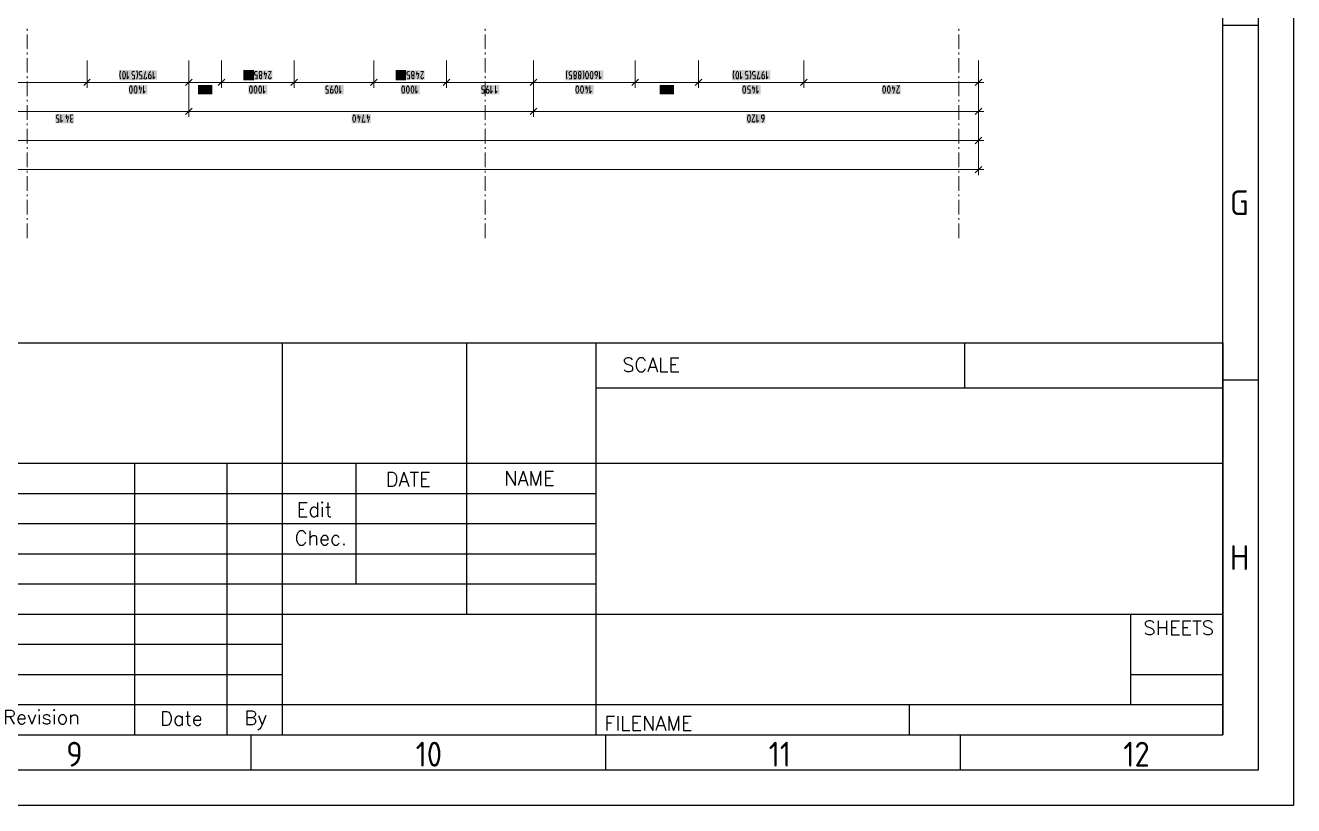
# Model space of a CAD drawing. Header units: millimetres. Extents: x 0 to 594, y 0 to 420.
# Drawn here: x 415.2 to 594, y 0 to 110 of the extents above; entities that cross this region are included whole.
import ezdxf
from ezdxf.enums import TextEntityAlignment as Align

# ---------------------------------------------------------------- set-up
doc = ezdxf.new("R2010")
doc.units = ezdxf.units.MM
doc.header["$LTSCALE"] = 8
for name, color, linetype in [('025', 1, 'Continuous'), ('035', 5, 'Continuous'), ('07', 7, 'Continuous'), ('PDF_Koty delkove', 7, 'Continuous'), ('PDF_Osy hlavni', 7, 'Continuous')]:
    doc.layers.add(name, color=color, linetype=linetype)
doc.styles.add('ISO Proportional', font='isocp.shx')
doc.styles.add('WD', font='romans.shx')

# ---------------------------------------------------------------- blocks, each defined once
blk = doc.blocks.new('IEC_border_a2')
at = {"layer": '035'}
for p, q in [((584, 10), (584, 410)), ((589, 109.96), (584.02, 109.96)), ((589, 59.96), (584.02, 59.96)), ((10, 10), (584, 10)), ((447, 10), (447, 5)), ((497, 10), (497, 5)), ((547, 10), (547, 5))]:
    blk.add_line(p, q, dxfattribs=at)
blk.add_lwpolyline([(0, 420), (594, 420), (594, 0), (0, 0)], close=True, dxfattribs=at)
at = {"layer": '07'}
blk.add_lwpolyline([(5, 415), (589, 415), (589, 5), (5, 5)], close=True, dxfattribs=at)
at = {"layer": '035', "style": 'ISO Proportional'}
for s, p in [('G', (585.02, 83.22)), ('H', (585.02, 33.22)), ('9', (420.96, 5.5)), ('10', (470.22, 5.5)), ('11', (519.99, 5.5)), ('12', (569.99, 5.5))]:
    blk.add_text(s, height=3.5, dxfattribs=at).set_placement(p)
blk = doc.blocks.new('IEC_tblock_a2')
at = {"layer": '035'}
for p, q in [((-106.6, 55.25), (-106.6, 17)), ((-36.4, 55.25), (-36.4, 48.88)), ((-88.4, 48.88), (0, 48.88)), ((-153.4, 38.25), (-153.4, 0)), ((-140.4, 38.25), (-140.4, 0)), ((-122.2, 38.25), (-122.2, 21.25)), ((-187.2, 34), (-88.4, 34)), ((-187.2, 29.75), (-88.4, 29.75)), ((-187.2, 25.5), (-88.4, 25.5)), ((-187.2, 21.25), (-88.4, 21.25)), ((-187.2, 17), (-132.6, 17)), ((-187.2, 12.75), (-132.6, 12.75)), ((-187.2, 8.5), (-132.6, 8.5)), ((-13, 8.5), (0, 8.5)), ((-187.2, 4.25), (0, 4.25)), ((-44.2, 4.25), (-44.2, 0))]:
    blk.add_line(p, q, dxfattribs=at)
at = {"layer": '07'}
for p, q in [((-187.2, 55.25), (0, 55.25)), ((-132.6, 55.25), (-132.6, 0)), ((-88.4, 55.25), (-88.4, 0)), ((0, 55.25), (0, 0)), ((-187.2, 38.25), (0, 38.25)), ((-132.6, 17), (0, 17)), ((-13, 17), (-13, 4.25)), ((-187.2, 0), (0, 0))]:
    blk.add_line(p, q, dxfattribs=at)
at = {"style": 'WD'}
for tag, p in [('SCALE', (-69.88, 51.07)), ('SH', (-8.74, 10.06)), ('FILENAME', (-68.15, 0.8))]:
    blk.add_attdef(tag, p, '', height=2, dxfattribs=at)
for tag, height, p in [('PROJDESC', 5, (-45.9, 29.2)), ('EDDATE', 2, (-114.97, 30.8)), ('EDBY', 2, (-98.02, 30.86)), ('CKDATE', 2, (-114.85, 26.58)), ('CKBY', 2, (-97.88, 26.3)), ('DWGDESC', 5, (-44.85, 19.72)), ('DWGNO', 3.5, (-48.54, 9.46))]:
    blk.add_attdef(tag, text='', height=height, dxfattribs=at).set_placement(p, align=Align.CENTER)
at = {"style": 'WD', "flags": 1}
blk.add_attdef('WD_TB', (-120.95, 11.91), '', height=2, dxfattribs=at)
at = {"layer": '025', "style": 'WD'}
for s, p in [('SCALE', (-80.57, 51.13)), ('NAME', (-97.74, 35.14)), ('Revision', (-166.53, 1.47)), ('Date', (-146.79, 1.28)), ('By', (-136.33, 1.37))]:
    blk.add_text(s, height=2, dxfattribs=at).set_placement(p, align=Align.CENTER)
for s, p in [('DATE', (-118, 35)), ('Edit', (-130.55, 30.72)), ('Chec.', (-130.82, 26.72)), ('SHEETS', (-11.17, 14.05)), ('FILENAME', (-87.18, 0.61))]:
    blk.add_text(s, height=2, dxfattribs=at).set_placement(p)

msp = doc.modelspace()

# ---------------------------------------------------------------- linework, layer by layer
at = {"layer": 'PDF_Koty delkove', "lineweight": 18}
for points in [[(423.89, 102.96), (423.89, 102.98), (423.89, 103.06), (423.89, 103.08), (423.89, 103.26), (423.89, 103.28), (423.89, 105.02)], [(438.24, 101.94), (438.24, 102.12), (438.24, 102.13), (438.24, 102.16), (438.24, 102.17), (438.24, 102.19), (438.24, 102.2), (438.24, 102.21), (438.24, 102.23), (438.24, 102.27), (438.24, 102.28), (438.24, 102.3), (438.24, 102.31), (438.24, 102.35), (438.24, 102.36), (438.24, 102.48), (438.24, 102.5), (438.24, 102.56), (438.24, 102.58), (438.24, 102.62), (438.24, 102.64), (438.24, 102.78), (438.24, 102.81), (438.24, 102.87), (438.24, 102.89), (438.24, 103.05), (438.24, 103.07), (438.24, 103.55), (438.24, 103.56), (438.24, 105.02)], [(442.86, 101.94), (442.86, 102.09), (442.86, 102.11), (442.86, 102.13), (442.86, 102.14), (442.86, 102.16), (442.86, 102.17), (442.86, 102.18), (442.86, 102.2), (442.86, 102.24), (442.86, 102.25), (442.86, 102.26), (442.86, 102.28), (442.86, 102.31), (442.86, 102.33), (442.86, 102.44), (442.86, 102.46), (442.86, 102.51), (442.86, 102.53), (442.86, 102.57), (442.86, 102.59), (442.86, 102.73), (442.86, 102.75), (442.86, 102.81), (442.86, 102.83), (442.86, 102.98), (442.86, 103), (442.86, 103.46), (442.86, 103.47), (442.86, 105.02)], [(453.11, 102.19), (453.11, 102.2), (453.11, 102.23), (453.11, 102.25), (453.11, 102.35), (453.11, 102.36), (453.11, 102.41), (453.11, 102.43), (453.11, 102.47), (453.11, 102.48), (453.11, 102.61), (453.11, 102.62), (453.11, 102.68), (453.11, 102.7), (453.11, 102.83), (453.11, 102.85), (453.11, 103.26), (453.11, 103.27), (453.11, 103.56), (453.11, 103.57), (453.11, 105.02)], [(464.33, 105.02), (464.33, 103.31), (464.33, 103.3), (464.33, 103.05), (464.33, 103.04), (464.33, 102.68), (464.33, 102.67), (464.33, 102.55), (464.33, 102.54), (464.33, 102.49), (464.33, 102.47), (464.33, 102.36), (464.33, 102.35), (464.33, 102.32), (464.33, 102.3), (464.33, 102.26), (464.33, 102.25), (464.33, 102.16), (464.33, 102.15), (464.33, 102.12), (464.33, 102.11), (464.33, 102.1), (464.33, 102.09), (464.33, 102.06), (464.33, 102.05), (464.33, 102.04), (464.33, 102.03), (464.33, 102.02), (464.33, 102.01), (464.33, 101.99), (464.33, 101.98), (464.33, 101.94), (464.33, 102.71)], [(474.58, 102.53), (474.58, 102.84), (474.58, 102.85), (474.58, 103.06), (474.58, 103.07), (474.58, 103.53), (474.58, 103.54), (474.58, 105.02)], [(486.83, 101.94), (486.83, 101.95), (486.83, 101.95), (486.83, 101.96), (486.83, 101.98), (486.83, 101.99), (486.83, 102.05), (486.83, 102.06), (486.83, 102.08), (486.83, 102.1), (486.83, 102.12), (486.83, 102.13), (486.83, 102.2), (486.83, 102.21), (486.83, 102.25), (486.83, 102.26), (486.83, 102.34), (486.83, 102.35), (486.83, 102.6), (486.83, 102.6), (486.83, 102.78), (486.83, 102.79), (486.83, 103.16), (486.83, 103.16), (486.83, 105.02)], [(501.18, 103.41), (501.18, 105.02)], [(510.11, 101.94), (510.11, 101.95), (510.11, 101.96), (510.11, 102), (510.11, 102), (510.11, 102.14), (510.11, 102.14), (510.11, 102.24), (510.11, 102.25), (510.11, 102.45), (510.11, 102.45), (510.11, 102.94), (510.11, 102.98), (510.11, 105.02)], [(524.96, 101.94), (524.96, 102), (524.96, 102), (524.96, 102.23), (524.96, 102.25), (524.96, 102.96), (524.96, 103.1), (524.96, 105.02)], [(549.56, 101.94), (549.56, 105.02)], [(478.24, 101.94), (475.48, 101.94), (474.58, 101.94), (473.95, 101.94), (472.95, 101.94), (471.33, 101.94), (466.99, 101.94), (465.18, 101.94), (464.33, 101.94), (464.17, 101.94), (462.26, 101.94), (460.3, 101.94), (458.27, 101.94), (454.42, 101.94), (453.11, 101.94), (452.04, 101.94), (442.86, 101.94), (438.24, 101.94), (423.89, 101.94), (402.42, 101.94)], [(424.35, 102.4), (423.43, 101.48)], [(423.89, 101.94), (423.89, 102.19), (423.89, 102.21), (423.89, 102.24), (423.89, 102.26), (423.89, 102.27), (423.89, 102.29), (423.89, 102.3), (423.89, 102.32), (423.89, 102.37), (423.89, 102.39), (423.89, 102.4), (423.89, 102.42), (423.89, 102.45), (423.89, 102.48), (423.89, 102.61), (423.89, 102.63), (423.89, 102.69), (423.89, 102.72), (423.89, 102.77), (423.89, 102.79), (423.89, 102.96)], [(423.89, 102.71), (423.89, 101.94), (423.89, 101.17)], [(428.64, 102.45), (428.62, 102.49), (428.58, 102.56), (428.55, 102.66), (428.53, 102.8), (428.53, 103.14), (428.55, 103.31), (428.56, 103.41), (428.59, 103.48), (428.64, 103.55)], [(429.57, 103.48), (429.57, 102.45), (429.79, 102.73)], [(430.23, 103.24), (430.24, 103.31), (430.27, 103.38), (430.31, 103.43), (430.37, 103.46), (430.45, 103.48), (430.58, 103.48)], [(430.26, 102.45), (430.58, 102.45), (430.58, 102.93), (430.45, 102.93), (430.35, 102.97), (430.3, 103.02), (430.24, 103.1), (430.23, 103.17), (430.23, 103.24)], [(430.88, 103.55), (430.94, 103.48), (430.97, 103.41), (430.98, 103.31), (430.99, 103.14), (430.99, 102.8), (430.98, 102.66), (430.95, 102.56), (430.91, 102.49), (430.88, 102.45)], [(431.28, 102.45), (431.61, 102.45), (431.61, 102.93), (431.47, 102.93), (431.37, 102.97), (431.32, 103.02), (431.26, 103.1), (431.25, 103.17), (431.25, 103.24), (431.26, 103.31), (431.29, 103.38), (431.33, 103.43), (431.39, 103.46), (431.47, 103.48), (431.61, 103.48)], [(432.29, 102.66), (432.29, 102.45), (431.91, 102.45), (432.12, 103.48)], [(432.84, 103.48), (432.7, 103.31), (432.62, 103.14), (432.56, 102.9), (432.56, 102.66), (432.58, 102.59)], [(432.58, 102.59), (432.6, 102.54), (432.63, 102.51), (432.67, 102.47), (432.73, 102.45), (432.78, 102.45), (432.84, 102.47), (432.88, 102.51), (432.9, 102.54), (432.93, 102.59), (432.95, 102.66), (432.95, 102.8), (432.93, 102.86), (432.9, 102.93), (432.84, 102.98), (432.78, 103), (432.59, 103)], [(433.22, 103.48), (433.22, 102.45), (433.44, 102.73)], [(438.7, 102.4), (437.78, 101.48)], [(438.24, 102.71), (438.24, 101.94), (438.24, 101.17)], [(443.32, 102.4), (442.39, 101.48)], [(442.86, 102.71), (442.86, 101.94), (442.86, 101.17)], [(446.21, 102.45), (446.19, 102.49), (446.14, 102.56), (446.12, 102.66), (446.1, 102.8), (446.1, 103.14), (446.12, 103.31), (446.13, 103.41), (446.16, 103.48), (446.21, 103.55)], [(447.14, 103.55), (447.2, 103.48), (447.22, 103.41), (447.24, 103.31), (447.25, 103.14), (447.25, 102.8), (447.24, 102.66), (447.21, 102.56), (447.17, 102.49), (447.14, 102.45)], [(447.51, 103.17), (447.51, 103.24), (447.52, 103.31), (447.55, 103.38), (447.59, 103.43), (447.64, 103.46), (447.73, 103.48), (447.86, 103.48)], [(447.53, 102.45), (447.86, 102.45), (447.86, 102.93), (447.73, 102.93), (447.63, 102.97), (447.58, 103.02), (447.52, 103.1), (447.51, 103.17)], [(448.41, 102.93), (448.44, 102.91), (448.48, 102.86), (448.5, 102.8), (448.52, 102.73), (448.52, 102.66), (448.5, 102.59), (448.48, 102.52), (448.42, 102.47), (448.38, 102.45), (448.33, 102.45), (448.29, 102.47), (448.23, 102.52), (448.2, 102.59), (448.19, 102.66), (448.19, 102.73), (448.2, 102.8), (448.23, 102.86), (448.27, 102.91), (448.3, 102.93)], [(448.82, 103.21), (449.2, 103.21), (449.04, 102.45)], [(448.93, 103.48), (448.93, 102.97)], [(449.48, 103.48), (449.86, 103.48), (449.5, 102.8), (449.48, 102.73), (449.48, 102.62), (449.5, 102.56), (449.54, 102.51), (449.58, 102.47), (449.64, 102.45), (449.69, 102.45), (449.75, 102.47), (449.79, 102.51), (449.83, 102.56)], [(449.83, 102.56), (449.86, 102.66)], [(453.57, 102.4), (452.64, 101.48)], [(453.11, 102.71), (453.11, 101.94), (453.11, 101.17)], [(453.11, 101.94), (453.11, 102.04), (453.11, 102.05), (453.11, 102.07), (453.11, 102.08), (453.11, 102.1), (453.11, 102.11), (453.11, 102.12), (453.11, 102.13), (453.11, 102.17), (453.11, 102.18), (453.11, 102.19)], [(464.79, 102.4), (463.87, 101.48)], [(464.33, 101.94), (464.33, 101.17)], [(467.69, 102.45), (467.66, 102.49), (467.62, 102.56), (467.59, 102.66), (467.58, 102.8), (467.58, 103.14), (467.59, 103.31)], [(467.59, 103.31), (467.6, 103.41), (467.63, 103.48), (467.69, 103.55)], [(468.61, 103.55), (468.67, 103.48), (468.7, 103.41), (468.71, 103.31), (468.72, 103.14), (468.72, 102.8), (468.71, 102.66), (468.68, 102.56), (468.64, 102.49), (468.61, 102.45)], [(469.88, 102.93), (469.91, 102.91), (469.95, 102.86), (469.98, 102.8), (469.99, 102.73), (469.99, 102.66), (469.98, 102.59), (469.95, 102.52), (469.9, 102.47), (469.85, 102.45), (469.8, 102.45), (469.76, 102.47), (469.7, 102.52), (469.68, 102.59), (469.66, 102.66), (469.66, 102.73), (469.68, 102.8), (469.7, 102.86), (469.75, 102.91), (469.77, 102.93)], [(470.29, 103.21), (470.68, 103.21), (470.51, 102.45)], [(470.4, 103.48), (470.4, 102.97)], [(470.95, 103.48), (471.33, 103.48), (470.98, 102.8), (470.95, 102.73), (470.95, 102.62), (470.98, 102.56), (471.02, 102.51), (471.06, 102.47), (471.11, 102.45)], [(471.11, 102.45), (471.17, 102.45), (471.22, 102.47), (471.26, 102.51), (471.3, 102.56), (471.33, 102.66)], [(475.04, 102.4), (474.12, 101.48)], [(474.58, 102.71), (474.58, 101.94), (474.58, 101.17)], [(474.58, 101.94), (474.58, 101.95), (474.58, 101.96), (474.58, 101.97), (474.58, 101.98), (474.58, 101.98), (474.58, 101.99), (474.58, 102.02), (474.58, 102.03), (474.58, 102.04), (474.58, 102.05), (474.58, 102.07), (474.58, 102.08), (474.58, 102.16), (474.58, 102.17), (474.58, 102.2), (474.58, 102.22), (474.58, 102.24), (474.58, 102.26), (474.58, 102.35), (474.58, 102.36), (474.58, 102.41), (474.58, 102.42), (474.58, 102.52), (474.58, 102.53)], [(549.56, 101.94), (538.01, 101.94), (534.81, 101.94), (534.38, 101.94), (529.52, 101.94), (529.26, 101.94), (524.96, 101.94), (523.85, 101.94), (523.77, 101.94), (519.09, 101.94), (519.02, 101.94), (515.55, 101.94), (515.36, 101.94), (510.11, 101.94), (507.75, 101.94), (507.3, 101.94), (503.6, 101.94), (503.01, 101.94), (501.18, 101.94), (501.07, 101.94), (500.39, 101.94), (495.11, 101.94), (494.23, 101.94), (492.29, 101.94), (491.32, 101.94), (488.42, 101.94), (487.33, 101.94), (486.83, 101.94), (479.63, 101.94), (478.24, 101.94)], [(487.29, 102.4), (486.37, 101.48)], [(486.83, 102.71), (486.83, 101.94), (486.83, 101.17)], [(491.58, 102.45), (491.55, 102.49), (491.51, 102.56), (491.48, 102.66), (491.47, 102.8), (491.47, 103.14), (491.48, 103.31), (491.5, 103.41), (491.52, 103.48), (491.58, 103.55)], [(491.88, 102.45), (492.21, 102.45), (492.21, 102.93), (492.07, 102.93), (491.97, 102.97), (491.92, 103.02), (491.87, 103.1), (491.85, 103.17), (491.85, 103.24), (491.87, 103.31), (491.89, 103.38), (491.93, 103.43), (491.99, 103.46), (492.07, 103.48), (492.21, 103.48)], [(492.55, 102.59), (492.53, 102.66), (492.53, 102.73), (492.55, 102.8), (492.58, 102.86), (492.62, 102.91), (492.64, 102.93)], [(492.75, 102.93), (492.78, 102.91), (492.82, 102.86), (492.85, 102.8), (492.86, 102.73), (492.86, 102.66), (492.85, 102.59), (492.82, 102.52), (492.77, 102.47), (492.73, 102.45), (492.67, 102.45), (492.63, 102.47), (492.58, 102.52), (492.55, 102.59)], [(493.48, 102.86), (493.5, 102.8), (493.52, 102.73), (493.52, 102.66), (493.5, 102.59), (493.48, 102.52), (493.42, 102.47), (493.38, 102.45), (493.33, 102.45), (493.29, 102.47), (493.23, 102.52), (493.2, 102.59), (493.19, 102.66), (493.19, 102.73), (493.2, 102.8), (493.23, 102.86), (493.27, 102.91), (493.3, 102.93)], [(493.41, 102.93), (493.44, 102.91), (493.48, 102.86)], [(493.82, 103.55), (493.87, 103.48), (493.9, 103.41), (493.91, 103.31), (493.93, 103.14), (493.93, 102.8), (493.91, 102.66), (493.89, 102.56), (493.85, 102.49), (493.82, 102.45)], [(494.32, 102.47), (494.35, 102.45), (494.4, 102.45), (494.43, 102.47), (494.48, 102.54), (494.53, 102.64), (494.55, 102.76), (494.57, 102.86), (494.57, 103.07), (494.55, 103.17), (494.53, 103.29), (494.48, 103.39), (494.43, 103.46), (494.4, 103.48), (494.35, 103.48), (494.32, 103.46), (494.27, 103.39), (494.23, 103.29), (494.2, 103.17), (494.18, 103.07)], [(494.18, 103.07), (494.18, 102.86), (494.2, 102.76), (494.23, 102.64), (494.27, 102.54), (494.32, 102.47)], [(495.66, 102.93), (495.61, 102.95), (495.56, 102.98), (495.54, 103.02), (495.51, 103.07), (495.5, 103.14), (495.5, 103.27), (495.51, 103.34), (495.54, 103.39), (495.56, 103.43), (495.61, 103.46), (495.66, 103.48), (495.71, 103.48), (495.77, 103.46), (495.81, 103.43), (495.84, 103.39), (495.87, 103.34), (495.88, 103.27), (495.88, 103.03), (495.82, 102.8), (495.74, 102.62), (495.61, 102.45)], [(495.85, 102.93), (495.66, 102.93)], [(496.15, 103.48), (496.15, 102.45), (496.37, 102.73)], [(501.64, 102.4), (500.72, 101.48)], [(501.18, 101.94), (501.18, 101.95), (501.18, 101.95), (501.18, 101.97), (501.18, 101.98), (501.18, 102.03), (501.18, 102.04), (501.18, 102.06), (501.18, 102.07), (501.18, 102.13), (501.18, 102.14), (501.18, 102.32), (501.18, 102.32), (501.18, 102.45), (501.18, 102.45), (501.18, 102.72), (501.18, 102.73), (501.18, 103.36), (501.18, 103.41)], [(501.18, 102.71), (501.18, 101.94), (501.18, 101.17)], [(510.57, 102.4), (509.65, 101.48)], [(510.11, 102.71), (510.11, 101.94), (510.11, 101.17)], [(515.11, 102.45), (515.08, 102.49), (515.04, 102.56), (515.01, 102.66), (515, 102.8), (515, 103.14), (515.01, 103.31), (515.03, 103.41), (515.05, 103.48), (515.11, 103.55)], [(515.52, 102.47), (515.55, 102.45), (515.6, 102.45), (515.63, 102.47), (515.68, 102.54), (515.72, 102.64), (515.75, 102.76), (515.76, 102.86), (515.76, 103.07), (515.75, 103.17), (515.72, 103.29), (515.68, 103.39), (515.63, 103.46), (515.6, 103.48), (515.55, 103.48), (515.52, 103.46), (515.46, 103.39), (515.42, 103.29), (515.39, 103.17), (515.38, 103.07)], [(515.38, 103.07), (515.38, 102.86), (515.39, 102.76), (515.42, 102.64), (515.46, 102.54), (515.52, 102.47)], [(516.04, 103.48), (516.04, 102.45), (516.26, 102.73)], [(516.72, 102.45), (517.05, 102.45), (517.05, 102.93), (516.91, 102.93), (516.82, 102.97), (516.76, 103.02), (516.71, 103.1), (516.69, 103.17), (516.69, 103.24), (516.71, 103.31), (516.73, 103.38), (516.78, 103.43), (516.83, 103.46), (516.91, 103.48), (517.05, 103.48)], [(517.35, 103.55), (517.4, 103.48), (517.43, 103.41), (517.44, 103.31), (517.46, 103.14), (517.46, 102.8), (517.44, 102.66), (517.42, 102.56), (517.38, 102.49), (517.35, 102.45)], [(517.74, 102.45), (518.07, 102.45), (518.07, 102.93), (517.93, 102.93), (517.84, 102.97), (517.78, 103.02), (517.73, 103.1), (517.71, 103.17), (517.71, 103.24), (517.73, 103.31), (517.76, 103.38), (517.8, 103.43), (517.85, 103.46), (517.93, 103.48), (518.07, 103.48)], [(518.75, 102.66), (518.75, 102.45), (518.37, 102.45), (518.59, 103.48)], [(519.3, 103.48), (519.16, 103.31), (519.08, 103.14), (519.03, 102.9), (519.03, 102.66), (519.04, 102.59), (519.07, 102.54), (519.09, 102.51), (519.14, 102.47), (519.19, 102.45), (519.24, 102.45), (519.3, 102.47), (519.34, 102.51), (519.37, 102.54), (519.4, 102.59), (519.41, 102.66), (519.41, 102.8), (519.4, 102.86), (519.37, 102.93)], [(519.37, 102.93), (519.3, 102.98), (519.24, 103), (519.05, 103)], [(519.68, 103.48), (519.68, 102.45), (519.9, 102.73)], [(525.42, 102.4), (524.5, 101.48)], [(524.96, 102.71), (524.96, 101.94), (524.96, 101.17)], [(550.02, 102.4), (549.1, 101.48)], [(549.56, 102.71), (549.56, 101.94), (549.56, 101.17)], [(549.56, 101.94), (550.33, 101.94)], [(430.55, 101.02), (430.55, 100.81), (430.56, 100.71), (430.59, 100.59), (430.63, 100.49), (430.68, 100.42), (430.71, 100.4), (430.77, 100.4), (430.79, 100.42), (430.85, 100.49), (430.89, 100.59), (430.92, 100.71), (430.93, 100.81), (430.93, 101.02), (430.92, 101.12), (430.89, 101.24), (430.85, 101.34), (430.79, 101.41), (430.77, 101.43), (430.71, 101.43), (430.68, 101.41), (430.63, 101.34), (430.59, 101.24), (430.56, 101.12), (430.55, 101.02)], [(431.2, 101.16), (431.59, 101.16), (431.42, 100.4)], [(431.31, 101.43), (431.31, 100.92)], [(431.86, 101.43), (431.86, 100.4), (432.08, 100.68)], [(438.24, 97.85), (438.24, 101.73)], [(440.38, 100.4), (440.71, 100.4), (440.71, 100.88), (440.58, 100.88), (440.48, 100.92), (440.43, 100.97), (440.37, 101.05), (440.36, 101.12), (440.36, 101.19), (440.37, 101.26), (440.4, 101.33), (440.44, 101.38), (440.49, 101.41), (440.58, 101.43), (440.71, 101.43)], [(441.01, 101.16), (441.4, 101.16), (441.23, 100.4)], [(441.12, 101.43), (441.12, 100.92)], [(447.8, 100.59), (447.83, 100.71), (447.84, 100.81), (447.84, 101.02), (447.83, 101.12), (447.8, 101.24), (447.76, 101.34), (447.71, 101.41), (447.68, 101.43), (447.62, 101.43), (447.6, 101.41), (447.54, 101.34), (447.5, 101.24), (447.47, 101.12), (447.46, 101.02)], [(447.46, 101.02), (447.46, 100.81), (447.47, 100.71), (447.5, 100.59), (447.54, 100.49), (447.6, 100.42), (447.62, 100.4), (447.68, 100.4), (447.71, 100.42), (447.76, 100.49), (447.8, 100.59)], [(448.77, 101.43), (448.77, 100.4), (448.99, 100.68)], [(457.57, 100.4), (457.9, 100.4), (457.9, 100.88), (457.76, 100.88), (457.66, 100.92), (457.61, 100.97), (457.55, 101.05), (457.54, 101.12), (457.54, 101.19), (457.55, 101.26), (457.58, 101.33), (457.62, 101.38), (457.68, 101.41), (457.76, 101.43), (457.9, 101.43)], [(458.47, 101.43), (458.33, 101.26), (458.25, 101.09), (458.2, 100.85), (458.2, 100.61), (458.21, 100.54), (458.24, 100.49), (458.27, 100.46), (458.31, 100.42), (458.36, 100.4), (458.42, 100.4), (458.47, 100.42), (458.51, 100.46), (458.54, 100.49), (458.57, 100.54), (458.58, 100.61), (458.58, 100.75), (458.57, 100.81), (458.54, 100.88), (458.47, 100.93), (458.42, 100.95), (458.22, 100.95)], [(459.51, 101.43), (459.51, 100.4), (459.73, 100.68)], [(469.1, 100.4), (469.15, 100.4), (469.18, 100.42), (469.23, 100.49), (469.28, 100.59), (469.3, 100.71), (469.32, 100.81), (469.32, 101.02), (469.3, 101.12), (469.28, 101.24), (469.23, 101.34), (469.18, 101.41), (469.15, 101.43), (469.1, 101.43), (469.07, 101.41), (469.02, 101.34), (468.97, 101.24), (468.95, 101.12), (468.93, 101.02)], [(468.93, 101.02), (468.93, 100.81), (468.95, 100.71), (468.97, 100.59), (469.02, 100.49), (469.07, 100.42), (469.1, 100.4)], [(470.25, 101.43), (470.25, 100.4), (470.47, 100.68)], [(479.55, 100.4), (479.88, 100.4), (479.88, 100.88), (479.74, 100.88), (479.65, 100.92), (479.59, 100.97), (479.54, 101.05), (479.53, 101.12), (479.53, 101.19), (479.54, 101.26), (479.57, 101.33), (479.61, 101.38), (479.66, 101.41), (479.74, 101.43), (479.88, 101.43)], [(480.46, 101.43), (480.32, 101.26), (480.24, 101.09), (480.18, 100.85), (480.18, 100.61), (480.2, 100.54), (480.22, 100.49), (480.25, 100.46), (480.29, 100.42), (480.35, 100.4), (480.4, 100.4), (480.46, 100.42), (480.5, 100.46), (480.52, 100.49), (480.55, 100.54), (480.57, 100.61), (480.57, 100.75), (480.55, 100.81)], [(480.55, 100.81), (480.52, 100.88), (480.46, 100.93), (480.4, 100.95), (480.21, 100.95)], [(480.84, 101.43), (480.84, 100.4), (481.06, 100.68)], [(481.5, 101.43), (481.5, 100.4), (481.72, 100.68)], [(486.83, 97.85), (486.83, 101.73)], [(493.48, 100.81), (493.5, 100.71), (493.52, 100.59), (493.56, 100.49), (493.62, 100.42), (493.65, 100.4), (493.7, 100.4), (493.73, 100.42), (493.78, 100.49), (493.82, 100.59), (493.85, 100.71), (493.87, 100.81), (493.87, 101.02), (493.85, 101.12), (493.82, 101.24), (493.78, 101.34), (493.73, 101.41), (493.7, 101.43), (493.65, 101.43), (493.62, 101.41), (493.56, 101.34), (493.52, 101.24), (493.5, 101.12), (493.48, 101.02)], [(493.48, 101.02), (493.48, 100.81)], [(494.14, 101.16), (494.52, 101.16), (494.36, 100.4)], [(494.25, 101.43), (494.25, 100.92)], [(494.8, 101.43), (494.8, 100.4), (495.01, 100.68)], [(505.83, 100.61), (505.83, 100.4), (505.45, 100.4), (505.67, 101.43)], [(506.42, 100.81), (506.45, 100.75), (506.46, 100.68), (506.46, 100.61), (506.45, 100.54), (506.42, 100.47), (506.37, 100.42), (506.33, 100.4), (506.27, 100.4), (506.23, 100.42), (506.18, 100.47), (506.15, 100.54), (506.13, 100.61), (506.13, 100.68), (506.15, 100.75), (506.18, 100.81), (506.22, 100.86), (506.24, 100.88)], [(506.35, 100.88), (506.38, 100.86), (506.42, 100.81)], [(517.01, 101.19), (517.03, 101.26), (517.05, 101.33), (517.09, 101.38), (517.15, 101.41), (517.23, 101.43), (517.37, 101.43)], [(517.04, 100.4), (517.37, 100.4), (517.37, 100.88), (517.23, 100.88), (517.13, 100.92), (517.08, 100.97), (517.03, 101.05), (517.01, 101.12), (517.01, 101.19)], [(517.67, 101.16), (518.05, 101.16), (517.89, 100.4)], [(517.78, 101.43), (517.78, 100.92)], [(518.33, 101.43), (518.33, 100.4), (518.54, 100.68)], [(536.74, 101.02), (536.74, 100.81), (536.75, 100.71), (536.78, 100.59), (536.82, 100.49), (536.87, 100.42), (536.9, 100.4), (536.95, 100.4), (536.98, 100.42), (537.04, 100.49), (537.08, 100.59), (537.11, 100.71), (537.12, 100.81), (537.12, 101.02), (537.11, 101.12), (537.08, 101.24), (537.04, 101.34), (536.98, 101.41), (536.95, 101.43), (536.9, 101.43), (536.87, 101.41), (536.82, 101.34), (536.78, 101.24), (536.75, 101.12), (536.74, 101.02)], [(537.39, 101.16), (537.78, 101.16), (537.61, 100.4)], [(537.5, 101.43), (537.5, 100.92)], [(538.05, 101.43), (538.43, 101.43), (538.08, 100.75), (538.05, 100.68), (538.05, 100.57), (538.08, 100.51), (538.12, 100.46), (538.16, 100.42), (538.21, 100.4), (538.27, 100.4), (538.32, 100.42), (538.37, 100.46), (538.41, 100.51), (538.43, 100.61)], [(549.56, 97.85), (549.56, 101.73)], [(438.24, 98.62), (438.24, 97.85), (438.24, 97.08)], [(486.83, 98.62), (486.83, 97.85), (486.83, 97.08)], [(550.33, 93.74), (549.56, 93.74), (549.56, 98.65)], [(549.56, 98.62), (549.56, 97.85), (549.56, 97.08)], [(550.33, 89.64), (549.56, 89.64), (549.56, 98.59)], [(549.56, 97.85), (518.99, 97.85), (486.83, 97.85), (438.24, 97.85), (403.24, 97.85), (371.46, 97.85), (330.26, 97.85), (298.49, 97.85), (274.09, 97.85), (242.32, 97.85), (201.11, 97.85), (169.34, 97.85), (140.38, 97.85), (119.96, 97.85), (114.47, 97.85), (80.88, 97.85), (65.97, 97.85)], [(419.59, 96.31), (419.92, 96.31), (419.92, 96.79), (419.78, 96.79), (419.69, 96.82), (419.63, 96.87), (419.58, 96.96), (419.56, 97.03), (419.56, 97.1), (419.58, 97.16), (419.6, 97.23), (419.65, 97.28), (419.7, 97.32), (419.78, 97.34), (419.92, 97.34)], [(420.22, 97.34), (420.22, 96.31), (420.44, 96.58)], [(420.88, 97.06), (421.26, 97.06), (421.1, 96.31)], [(420.99, 97.34), (420.99, 96.82)], [(421.89, 97.34), (421.7, 97.34), (421.63, 97.3), (421.58, 97.25), (421.55, 97.16), (421.53, 97.1), (421.53, 97.03), (421.55, 96.94), (421.58, 96.87), (421.63, 96.82), (421.73, 96.79)], [(421.89, 96.31), (421.73, 96.31), (421.67, 96.33), (421.62, 96.36), (421.59, 96.41), (421.56, 96.52), (421.56, 96.58), (421.59, 96.69), (421.64, 96.75), (421.73, 96.79), (421.84, 96.79)], [(438.7, 98.31), (437.78, 97.39)], [(461.73, 97.03), (461.7, 97.15), (461.66, 97.25), (461.6, 97.32), (461.58, 97.34), (461.52, 97.34), (461.49, 97.32), (461.44, 97.25), (461.4, 97.15), (461.37, 97.03), (461.36, 96.93)], [(461.36, 96.93), (461.36, 96.72), (461.37, 96.62), (461.4, 96.5), (461.44, 96.4), (461.49, 96.33), (461.52, 96.31), (461.58, 96.31), (461.6, 96.33), (461.66, 96.4), (461.7, 96.5), (461.73, 96.62), (461.74, 96.72), (461.74, 96.93), (461.73, 97.03)], [(462.01, 97.06), (462.4, 97.06), (462.23, 96.31)], [(462.12, 97.34), (462.12, 96.82)], [(463.06, 96.52), (463.06, 96.31), (462.67, 96.31), (462.89, 97.34)], [(463.33, 97.06), (463.71, 97.06), (463.55, 96.31)], [(463.44, 97.34), (463.44, 96.82)], [(487.29, 98.31), (486.37, 97.39)], [(517.67, 97.34), (518.06, 97.34), (517.7, 96.65), (517.67, 96.58), (517.67, 96.48), (517.7, 96.41), (517.74, 96.36), (517.78, 96.33), (517.84, 96.31), (517.89, 96.31), (517.95, 96.33)], [(518.33, 97.34), (518.33, 96.31), (518.55, 96.58)], [(519.34, 96.79), (519.15, 96.79), (519.09, 96.81), (519.05, 96.84), (519.03, 96.87), (519, 96.93), (518.99, 96.99), (518.99, 97.13), (519, 97.2), (519.03, 97.25), (519.05, 97.28), (519.09, 97.32), (519.15, 97.34), (519.2, 97.34), (519.26, 97.32), (519.3, 97.28), (519.33, 97.25), (519.36, 97.2), (519.37, 97.13), (519.37, 96.89), (519.31, 96.65), (519.23, 96.48), (519.09, 96.31)], [(550.02, 98.31), (549.1, 97.39)], [(549.56, 97.85), (550.33, 97.85)], [(517.95, 96.33), (517.99, 96.36), (518.03, 96.41), (518.06, 96.52)], [(549.56, 93.74), (336.22, 93.74), (119.96, 93.74), (114.47, 93.74), (80.88, 93.74), (65.97, 93.74)], [(550.02, 94.2), (549.1, 93.28)], [(549.56, 94.51), (549.56, 93.74), (549.56, 92.97)], [(549.56, 89.64), (309.27, 89.64), (65.97, 89.64)], [(550.02, 90.1), (549.1, 89.18)], [(549.56, 90.41), (549.56, 89.64), (549.56, 88.87)]]:
    msp.add_lwpolyline(points, dxfattribs=at)
for points in [[(428.92, 103.07), (428.92, 102.86), (428.93, 102.76), (428.96, 102.64), (429, 102.54), (429.05, 102.47), (429.08, 102.45), (429.14, 102.45), (429.16, 102.47), (429.22, 102.54), (429.26, 102.64), (429.29, 102.76), (429.3, 102.86), (429.3, 103.07), (429.29, 103.17), (429.26, 103.29), (429.22, 103.39), (429.16, 103.46), (429.14, 103.48), (429.08, 103.48), (429.05, 103.46), (429, 103.39), (428.96, 103.29), (428.93, 103.17)], [(446.49, 103.07), (446.49, 102.86), (446.5, 102.76), (446.53, 102.64), (446.57, 102.54), (446.62, 102.47), (446.65, 102.45), (446.7, 102.45), (446.73, 102.47), (446.79, 102.54), (446.83, 102.64), (446.86, 102.76), (446.87, 102.86), (446.87, 103.07), (446.86, 103.17), (446.83, 103.29), (446.79, 103.39), (446.73, 103.46), (446.7, 103.48), (446.65, 103.48), (446.62, 103.46), (446.57, 103.39), (446.53, 103.29), (446.5, 103.17)], [(448.16, 103.24), (448.16, 103.17), (448.18, 103.09), (448.22, 103), (448.27, 102.95), (448.3, 102.93), (448.41, 102.93), (448.44, 102.95), (448.49, 103), (448.53, 103.09), (448.55, 103.17), (448.55, 103.24), (448.53, 103.32), (448.49, 103.41), (448.44, 103.46), (448.38, 103.48), (448.33, 103.48), (448.27, 103.46), (448.22, 103.41), (448.18, 103.32)], [(467.96, 103.07), (467.96, 102.86), (467.97, 102.76), (468, 102.64), (468.04, 102.54), (468.09, 102.47), (468.12, 102.45), (468.18, 102.45), (468.2, 102.47), (468.26, 102.54), (468.3, 102.64), (468.33, 102.76), (468.34, 102.86), (468.34, 103.07), (468.33, 103.17), (468.3, 103.29), (468.26, 103.39), (468.2, 103.46), (468.18, 103.48), (468.12, 103.48), (468.09, 103.46), (468.04, 103.39), (468, 103.29), (467.97, 103.17)], [(469.64, 103.24), (469.64, 103.17), (469.65, 103.09), (469.69, 103), (469.75, 102.95), (469.77, 102.93), (469.88, 102.93), (469.91, 102.95), (469.96, 103), (470.01, 103.09), (470.02, 103.17), (470.02, 103.24), (470.01, 103.32), (469.96, 103.41), (469.91, 103.46), (469.85, 103.48), (469.8, 103.48), (469.75, 103.46), (469.69, 103.41), (469.65, 103.32)], [(492.51, 103.24), (492.51, 103.17), (492.52, 103.09), (492.56, 103), (492.62, 102.95), (492.64, 102.93), (492.75, 102.93), (492.78, 102.95), (492.84, 103), (492.88, 103.09), (492.89, 103.17), (492.89, 103.24), (492.88, 103.32), (492.84, 103.41), (492.78, 103.46), (492.73, 103.48), (492.67, 103.48), (492.62, 103.46), (492.56, 103.41), (492.52, 103.32)], [(493.16, 103.24), (493.16, 103.17), (493.18, 103.09), (493.22, 103), (493.27, 102.95), (493.3, 102.93), (493.41, 102.93), (493.44, 102.95), (493.49, 103), (493.53, 103.09), (493.55, 103.17), (493.55, 103.24), (493.53, 103.32), (493.49, 103.41), (493.44, 103.46), (493.38, 103.48), (493.33, 103.48), (493.27, 103.46), (493.22, 103.41), (493.18, 103.32)], [(494.84, 103.07), (494.84, 102.86), (494.85, 102.76), (494.88, 102.64), (494.92, 102.54), (494.98, 102.47), (495, 102.45), (495.06, 102.45), (495.09, 102.47), (495.14, 102.54), (495.18, 102.64), (495.21, 102.76), (495.22, 102.86), (495.22, 103.07), (495.21, 103.17), (495.18, 103.29), (495.14, 103.39), (495.09, 103.46), (495.06, 103.48), (495, 103.48), (494.98, 103.46), (494.92, 103.39), (494.88, 103.29), (494.85, 103.17)], [(429.89, 101.02), (429.89, 100.81), (429.9, 100.71), (429.93, 100.59), (429.97, 100.49), (430.03, 100.42), (430.05, 100.4), (430.11, 100.4), (430.14, 100.42), (430.19, 100.49), (430.23, 100.59), (430.26, 100.71), (430.27, 100.81), (430.27, 101.02), (430.26, 101.12), (430.23, 101.24), (430.19, 101.34), (430.14, 101.41), (430.11, 101.43), (430.05, 101.43), (430.03, 101.41), (429.97, 101.34), (429.93, 101.24), (429.9, 101.12)], [(439.7, 101.02), (439.7, 100.81), (439.71, 100.71), (439.74, 100.59), (439.78, 100.49), (439.84, 100.42), (439.86, 100.4), (439.92, 100.4), (439.95, 100.42), (440, 100.49), (440.04, 100.59), (440.07, 100.71), (440.08, 100.81), (440.08, 101.02), (440.07, 101.12), (440.04, 101.24), (440, 101.34), (439.95, 101.41), (439.92, 101.43), (439.86, 101.43), (439.84, 101.41), (439.78, 101.34), (439.74, 101.24), (439.71, 101.12)], [(446.8, 101.02), (446.8, 100.81), (446.82, 100.71), (446.84, 100.59), (446.89, 100.49), (446.94, 100.42), (446.97, 100.4), (447.02, 100.4), (447.05, 100.42), (447.1, 100.49), (447.15, 100.59), (447.17, 100.71), (447.19, 100.81), (447.19, 101.02), (447.17, 101.12), (447.15, 101.24), (447.1, 101.34), (447.05, 101.41), (447.02, 101.43), (446.97, 101.43), (446.94, 101.41), (446.89, 101.34), (446.84, 101.24), (446.82, 101.12)], [(448.12, 101.02), (448.12, 100.81), (448.13, 100.71), (448.16, 100.59), (448.2, 100.49), (448.25, 100.42), (448.28, 100.4), (448.34, 100.4), (448.36, 100.42), (448.42, 100.49), (448.46, 100.59), (448.49, 100.71), (448.5, 100.81), (448.5, 101.02), (448.49, 101.12), (448.46, 101.24), (448.42, 101.34), (448.36, 101.41), (448.34, 101.43), (448.28, 101.43), (448.25, 101.41), (448.2, 101.34), (448.16, 101.24), (448.13, 101.12)], [(458.85, 101.02), (458.85, 100.81), (458.87, 100.71), (458.9, 100.59), (458.94, 100.49), (458.99, 100.42), (459.02, 100.4), (459.07, 100.4), (459.1, 100.42), (459.15, 100.49), (459.2, 100.59), (459.22, 100.71), (459.24, 100.81), (459.24, 101.02), (459.22, 101.12), (459.2, 101.24), (459.15, 101.34), (459.1, 101.41), (459.07, 101.43), (459.02, 101.43), (458.99, 101.41), (458.94, 101.34), (458.9, 101.24), (458.87, 101.12)], [(468.28, 101.02), (468.28, 100.81), (468.29, 100.71), (468.32, 100.59), (468.36, 100.49), (468.41, 100.42), (468.44, 100.4), (468.49, 100.4), (468.52, 100.42), (468.58, 100.49), (468.62, 100.59), (468.65, 100.71), (468.66, 100.81), (468.66, 101.02), (468.65, 101.12), (468.62, 101.24), (468.58, 101.34), (468.52, 101.41), (468.49, 101.43), (468.44, 101.43), (468.41, 101.41), (468.36, 101.34), (468.32, 101.24), (468.29, 101.12)], [(469.59, 101.02), (469.59, 100.81), (469.6, 100.71), (469.63, 100.59), (469.67, 100.49), (469.73, 100.42), (469.75, 100.4), (469.81, 100.4), (469.84, 100.42), (469.89, 100.49), (469.93, 100.59), (469.96, 100.71), (469.97, 100.81), (469.97, 101.02), (469.96, 101.12), (469.93, 101.24), (469.89, 101.34), (469.84, 101.41), (469.81, 101.43), (469.75, 101.43), (469.73, 101.41), (469.67, 101.34), (469.63, 101.24), (469.6, 101.12)], [(492.82, 101.02), (492.82, 100.81), (492.84, 100.71), (492.87, 100.59), (492.91, 100.49), (492.96, 100.42), (492.99, 100.4), (493.04, 100.4), (493.07, 100.42), (493.13, 100.49), (493.17, 100.59), (493.19, 100.71), (493.21, 100.81), (493.21, 101.02), (493.19, 101.12), (493.17, 101.24), (493.13, 101.34), (493.07, 101.41), (493.04, 101.43), (492.99, 101.43), (492.96, 101.41), (492.91, 101.34), (492.87, 101.24), (492.84, 101.12)], [(504.79, 101.02), (504.79, 100.81), (504.81, 100.71), (504.83, 100.59), (504.88, 100.49), (504.93, 100.42), (504.96, 100.4), (505.01, 100.4), (505.04, 100.42), (505.09, 100.49), (505.13, 100.59), (505.16, 100.71), (505.18, 100.81), (505.18, 101.02), (505.16, 101.12), (505.13, 101.24), (505.09, 101.34), (505.04, 101.41), (505.01, 101.43), (504.96, 101.43), (504.93, 101.41), (504.88, 101.34), (504.83, 101.24), (504.81, 101.12)], [(506.11, 101.19), (506.11, 101.12), (506.12, 101.04), (506.16, 100.95), (506.22, 100.9), (506.24, 100.88), (506.35, 100.88), (506.38, 100.9), (506.44, 100.95), (506.48, 101.04), (506.49, 101.12), (506.49, 101.19), (506.48, 101.27), (506.44, 101.36), (506.38, 101.41), (506.33, 101.43), (506.27, 101.43), (506.22, 101.41), (506.16, 101.36), (506.12, 101.27)], [(516.35, 101.02), (516.35, 100.81), (516.37, 100.71), (516.4, 100.59), (516.44, 100.49), (516.49, 100.42), (516.52, 100.4), (516.57, 100.4), (516.6, 100.42), (516.66, 100.49), (516.7, 100.59), (516.72, 100.71), (516.74, 100.81), (516.74, 101.02), (516.72, 101.12), (516.7, 101.24), (516.66, 101.34), (516.6, 101.41), (516.57, 101.43), (516.52, 101.43), (516.49, 101.41), (516.44, 101.34), (516.4, 101.24), (516.37, 101.12)], [(536.08, 101.02), (536.08, 100.81), (536.09, 100.71), (536.12, 100.59), (536.16, 100.49), (536.22, 100.42), (536.24, 100.4), (536.3, 100.4), (536.33, 100.42), (536.38, 100.49), (536.42, 100.59), (536.45, 100.71), (536.46, 100.81), (536.46, 101.02), (536.45, 101.12), (536.42, 101.24), (536.38, 101.34), (536.33, 101.41), (536.3, 101.43), (536.24, 101.43), (536.22, 101.41), (536.16, 101.34), (536.12, 101.24), (536.09, 101.12)], [(517.01, 96.93), (517.01, 96.72), (517.03, 96.62), (517.06, 96.5), (517.1, 96.4), (517.15, 96.33), (517.18, 96.31), (517.23, 96.31), (517.26, 96.33), (517.32, 96.4), (517.36, 96.5), (517.38, 96.62), (517.4, 96.72), (517.4, 96.93), (517.38, 97.03), (517.36, 97.15), (517.32, 97.25), (517.26, 97.32), (517.23, 97.34), (517.18, 97.34), (517.15, 97.32), (517.1, 97.25), (517.06, 97.15), (517.03, 97.03)]]:
    msp.add_lwpolyline(points, close=True, dxfattribs=at)
msp.add_lwpolyline([(469.01, 102.45), (469.34, 102.45), (469.34, 102.93), (469.2, 102.93, -1.032735), (469.34, 103.48)], format="xyb", dxfattribs=at)
at = {"layer": 'PDF_Koty delkove', "color": 7, "lineweight": 18, "true_color": 0xffffff, "transparency": 33554559}
for points in [[(431.15, 103.7), (428.38, 103.7), (431.15, 102.23), (428.38, 102.23)], [(433.76, 103.63), (431.1, 103.63), (433.76, 102.3), (431.1, 102.3)], [(447.41, 103.7), (445.95, 103.7), (447.41, 102.23), (445.95, 102.23)], [(450.01, 103.63), (447.35, 103.63), (450.01, 102.3), (447.35, 102.3)], [(468.88, 103.7), (467.42, 103.7), (468.88, 102.23), (467.42, 102.23)], [(471.48, 103.63), (468.83, 103.63), (471.48, 102.3), (468.83, 102.3)], [(494.08, 103.7), (491.32, 103.7), (494.08, 102.23), (491.32, 102.23)], [(496.69, 103.63), (494.03, 103.63), (496.69, 102.3), (494.03, 102.3)], [(517.61, 103.7), (514.84, 103.7), (517.61, 102.23), (514.84, 102.23)], [(520.22, 103.63), (517.56, 103.63), (520.22, 102.3), (517.56, 102.3)], [(432.4, 101.58), (429.74, 101.58), (432.4, 100.25), (429.74, 100.25)], [(441.55, 101.58), (439.55, 101.58), (441.55, 100.25), (439.55, 100.25)], [(449.31, 101.58), (446.65, 101.58), (449.31, 100.25), (446.65, 100.25)], [(460.05, 101.58), (457.39, 101.58), (460.05, 100.25), (457.39, 100.25)], [(470.78, 101.58), (468.12, 101.58), (470.78, 100.25), (468.12, 100.25)], [(482.03, 101.58), (479.37, 101.58), (482.03, 100.25), (479.37, 100.25)], [(495.33, 101.58), (492.67, 101.58), (495.33, 100.25), (492.67, 100.25)], [(506.64, 101.58), (504.64, 101.58), (506.64, 100.25), (504.64, 100.25)], [(518.86, 101.58), (516.2, 101.58), (518.86, 100.25), (516.2, 100.25)], [(538.59, 101.58), (535.93, 101.58), (538.59, 100.25), (535.93, 100.25)], [(422.07, 97.49), (419.41, 97.49), (422.07, 96.16), (419.41, 96.16)], [(463.87, 97.49), (461.2, 97.49), (463.87, 96.16), (461.2, 96.16)], [(519.52, 97.49), (516.86, 97.49), (519.52, 96.16), (516.86, 96.16)]]:
    msp.add_solid(points, dxfattribs=at)
at = {"layer": 'PDF_Osy hlavni', "lineweight": 18}
for points in [[(415.44, 109.21), (415.44, 109.47)], [(480.01, 109.21), (480.01, 109.47)], [(546.79, 109.21), (546.79, 109.47)], [(415.44, 106.65), (415.44, 108.7)], [(480.01, 106.65), (480.01, 108.7)], [(546.79, 106.65), (546.79, 108.7)], [(415.44, 105.88), (415.44, 106.14)], [(480.01, 105.88), (480.01, 106.14)], [(546.79, 105.88), (546.79, 106.14)], [(415.44, 103.32), (415.44, 105.37)], [(480.01, 103.32), (480.01, 105.37)], [(546.79, 103.32), (546.79, 105.37)], [(415.44, 102.55), (415.44, 102.81)], [(415.44, 99.99), (415.44, 102.04)], [(480.01, 102.55), (480.01, 102.81)], [(480.01, 99.99), (480.01, 102.04)], [(546.79, 102.55), (546.79, 102.81)], [(546.79, 99.99), (546.79, 102.04)], [(415.44, 99.22), (415.44, 99.47)], [(415.44, 96.66), (415.44, 98.71)], [(480.01, 99.22), (480.01, 99.47)], [(480.01, 96.66), (480.01, 98.71)], [(546.79, 99.22), (546.79, 99.47)], [(546.79, 96.66), (546.79, 98.71)], [(415.44, 95.89), (415.44, 96.14)], [(415.44, 93.32), (415.44, 95.37)], [(480.01, 95.89), (480.01, 96.14)], [(480.01, 93.32), (480.01, 95.37)], [(546.79, 95.89), (546.79, 96.14)], [(546.79, 93.32), (546.79, 95.37)], [(415.44, 92.56), (415.44, 92.81)], [(415.44, 89.99), (415.44, 92.04)], [(480.01, 92.56), (480.01, 92.81)], [(480.01, 89.99), (480.01, 92.04)], [(546.79, 92.56), (546.79, 92.81)], [(546.79, 89.99), (546.79, 92.04)], [(415.44, 89.22), (415.44, 89.48)], [(480.01, 89.22), (480.01, 89.48)], [(546.79, 89.22), (546.79, 89.48)], [(415.44, 86.66), (415.44, 88.71)], [(480.01, 86.66), (480.01, 88.71)], [(546.79, 86.66), (546.79, 88.71)], [(415.44, 85.89), (415.44, 86.15)], [(480.01, 85.89), (480.01, 86.15)], [(546.79, 85.89), (546.79, 86.15)], [(415.44, 83.33), (415.44, 85.38)], [(480.01, 83.33), (480.01, 85.38)], [(546.79, 83.33), (546.79, 85.38)], [(415.44, 82.56), (415.44, 82.82)], [(480.01, 82.56), (480.01, 82.82)], [(546.79, 82.56), (546.79, 82.82)], [(415.44, 80), (415.44, 82.05)], [(480.01, 80), (480.01, 82.05)], [(546.79, 80), (546.79, 82.05)]]:
    msp.add_lwpolyline(points, dxfattribs=at)

# ---------------------------------------------------------------- block references
for name, p in [('IEC_border_a2', (0, 0)), ('IEC_tblock_a2', (584, 10))]:
    msp.add_blockref(name, p)

doc.saveas('drawing.dxf')
